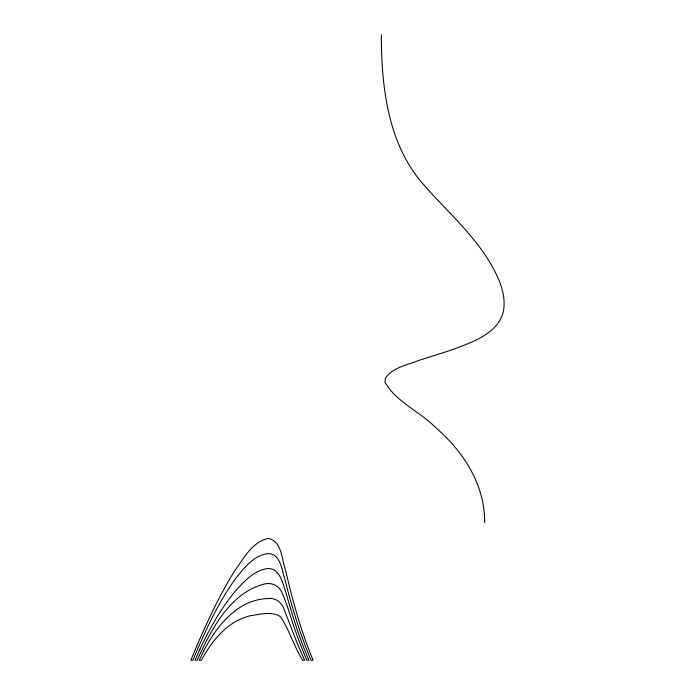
<?xml version="1.0" encoding="UTF-8"?>
<svg xmlns="http://www.w3.org/2000/svg" width="695" height="695" viewBox="0 0 695 695"><rect width="100%" height="100%" fill="white"/><g stroke="black" fill="none" stroke-linecap="round" stroke-linejoin="round"><path stroke-width="1.04" d="M484.641 522.579C485.084 485.379 463.756 451.941 436.417 428.294C420.484 411.831 396.671 402.457 384.995 382.372L385.221 378.653C392.345 367.229 407.426 365.084 419.042 360.34C437.494 354.363 456.285 349.194 473.955 341.063C487.03 335.033 500.808 325.634 503.545 310.448C505.986 295.549 500.026 280.893 493.094 268.009C474.85 234.675 445.278 210.09 420.953 181.543C387.315 140.876 381.451 85.598 381.312 34.75M196.659 646.307L190.821 660.25L192.915 660.25C204.843 631.816 217.631 603.364 235.814 578.301C244.284 567.824 253.996 554.853 268.513 553.576C280.563 554.228 281.605 569.483 284.655 578.301C291.553 606.179 299.979 633.701 310.995 660.25L313.097 660.25C301.126 631.355 292.664 601.175 285.706 570.725C281.649 560.048 282.248 541.405 268.513 538.425C252.259 541.518 243.763 558.519 234.771 570.725C219.776 594.685 207.857 620.409 196.659 646.307M199.882 649.321L195.017 660.25L197.111 660.25C211.21 629.8 229.645 592.713 265.056 583.852C272.162 582.271 279.477 586.102 282.074 592.931C287.756 605.588 291.005 619.167 295.879 632.137A501.269 501.269 0 0 0 306.799 660.25L308.901 660.25C299.276 638.123 292.3 614.997 285.688 591.827C282.552 583.07 280.146 569.005 268.513 568.467C254.162 569.831 243.858 581.802 234.78 591.827C220.437 609.185 209.43 629.01 199.882 649.321M203.687 651.041L199.213 660.25L201.307 660.25C209.899 644.613 221.088 629.453 237.065 620.783A57.303 57.303 0 0 1 249.809 615.813C259.687 614.502 272.171 610.61 280.893 617.056C289.433 630.686 294.185 646.463 302.612 660.25L304.705 660.25C297 643.891 290.988 626.829 284.377 610.028C282.274 603.095 276.08 597.578 268.513 598.569C237.951 598.986 216.423 626.091 203.687 651.041"/></g></svg>
